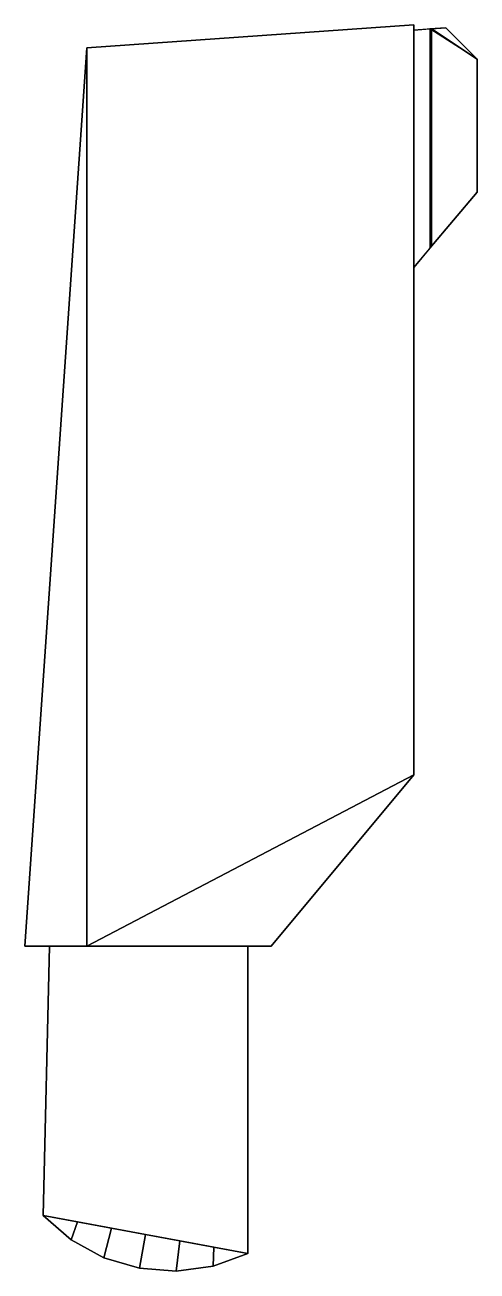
# Model space of a CAD drawing. Extents: x -24.9 to 4, y -49.8 to 30.
import ezdxf

# ---------------------------------------------------------------- set-up
doc = ezdxf.new("R2010")
doc.units = 0
doc.header["$MEASUREMENT"] = 0
doc.layers.add('AUXILIAR', color=1, linetype='CONTINUOUS')
doc.layers.add('PINO', color=3, linetype='CONTINUOUS')

msp = doc.modelspace()

# ---------------------------------------------------------------- linework, layer by layer
at = {"layer": 'AUXILIAR', "linetype": 'BYBLOCK'}
for points in [[(0, 29.958, 8.8), (-20.926, 28.494, 8.8), (-20.926, -29.011, 8.8), (0, -18.04, 8.8)], [(-20.926, 28.494, -8.8), (0, 29.958, -8.8), (0, 29.958, 8.8), (-20.926, 28.494, 8.8)], [(-20.926, 28.494, -8.8), (0, 29.958, -8.8), (0, -18.04, -8.8), (-20.926, -29.011, -8.8)], [(0, 29.958, -8.8), (0, 29.958, 8.8), (0, -18.04, 8.8), (0, -18.04, -8.8)], [(0, 29.63, 8.171), (0, 29.63, 8.8), (1.032, 29.702, 9.125), (1.124, 29.709, 8.525)], [(0, 14.435, 8.171), (1.124, 15.774, 8.525), (1.124, 29.709, 8.525), (0, 29.63, 8.171)], [(0, 29.63, -8.171), (0, 29.63, -8.8), (1.032, 29.702, -9.125), (1.124, 29.709, -8.525)], [(0, 14.435, -8.171), (1.124, 15.774, -8.525), (1.124, 29.709, -8.525), (0, 29.63, -8.171)], [(0, 14.435, 8.8), (0, 29.63, 8.8), (1.032, 29.702, 9.125), (1.032, 15.664, 9.125)], [(0, 14.435, -8.8), (0, 29.63, -8.8), (1.032, 29.702, -9.125), (1.032, 15.664, -9.125)], [(1.032, 29.702, 9.125), (2.05, 29.769, 9.125), (4.05, 27.769, 9.125)], [(1.124, 29.709, 8.525), (2.05, 29.769, 8.525), (2.05, 29.769, 9.125), (1.032, 29.702, 9.125)], [(1.032, 29.702, -9.125), (2.05, 29.769, -9.125), (4.05, 27.769, -9.125)], [(1.124, 29.709, -8.525), (2.05, 29.769, -8.525), (2.05, 29.769, -9.125), (1.032, 29.702, -9.125)], [(1.032, 15.664, 9.125), (4.05, 19.262, 9.125), (4.05, 27.769, 9.125), (1.032, 29.702, 9.125)], [(1.032, 15.664, -9.125), (4.05, 19.262, -9.125), (4.05, 27.769, -9.125), (1.032, 29.702, -9.125)], [(4.05, 27.769, 8.525), (2.05, 29.769, 8.525), (1.124, 29.709, 8.525)], [(4.05, 27.769, -8.525), (2.05, 29.769, -8.525), (1.124, 29.709, -8.525)], [(1.124, 15.774, 8.525), (4.05, 19.262, 8.525), (4.05, 27.769, 8.525), (1.124, 29.709, 8.525)], [(1.124, 15.774, -8.525), (4.05, 19.262, -8.525), (4.05, 27.769, -8.525), (1.124, 29.709, -8.525)], [(2.05, 29.769, 8.525), (4.05, 27.769, 8.525), (4.05, 27.769, 9.125), (2.05, 29.769, 9.125)], [(2.05, 29.769, -8.525), (4.05, 27.769, -8.525), (4.05, 27.769, -9.125), (2.05, 29.769, -9.125)], [(-24.9, -29.011, 7.4), (-20.926, 28.494, 7.4), (-20.926, 28.494, -7.4), (-24.9, -29.011, -7.4)], [(-24.9, -29.011, -7.4), (-20.926, -29.011, -7.4), (-20.926, 28.494, -7.4)], [(-24.9, -29.011, 7.4), (-20.926, -29.011, 7.4), (-20.926, 28.494, 7.4)], [(-20.926, -29.011, -8.8), (-20.926, -29.011, -7.4), (-20.926, 28.494, -7.4), (-20.926, 28.494, -8.8)], [(-20.926, 28.494, 7.4), (-20.926, 28.494, 8.8), (-20.926, -29.011, 8.8), (-20.926, -29.011, 7.4)], [(4.05, 19.262, 8.525), (4.05, 27.769, 8.525), (4.05, 27.769, 9.125), (4.05, 19.262, 9.125)], [(4.05, 19.262, -8.525), (4.05, 27.769, -8.525), (4.05, 27.769, -9.125), (4.05, 19.262, -9.125)], [(1.124, 15.774, 8.525), (4.05, 19.262, 8.525), (4.05, 19.262, 9.125), (1.032, 15.664, 9.125)], [(1.124, 15.774, -8.525), (4.05, 19.262, -8.525), (4.05, 19.262, -9.125), (1.032, 15.664, -9.125)], [(0, 14.435, 8.171), (1.124, 15.774, 8.525), (1.032, 15.664, 9.125), (0, 14.435, 8.8)], [(0, 14.435, -8.171), (1.124, 15.774, -8.525), (1.032, 15.664, -9.125), (0, 14.435, -8.8)], [(-20.926, -29.011, 8.8), (-9.142, -29.011, 8.8), (0, -18.04, 8.8)], [(-20.926, -29.011, -8.8), (0, -18.04, -8.8), (-9.142, -29.011, -8.8)], [(-9.142, -29.011, -8.8), (0, -18.04, -8.8), (0, -18.04, 8.8), (-9.142, -29.011, 8.8)], [(-24.9, -29.011, -7.4), (-24.9, -29.011, 7.4), (-20.926, -29.011, 7.4), (-20.926, -29.011, -7.4)], [(-20.926, -29.011, -8.8), (-20.926, -29.011, 8.8), (-9.142, -29.011, 8.8), (-9.142, -29.011, -8.8)]]:
    msp.add_3dface(points, dxfattribs=at)
at = {"layer": 'PINO', "linetype": 'BYBLOCK'}
for points in [[(-23.334, -29.011, 6.7), (-23.725, -46.245, 6.7), (-10.625, -48.666, 6.7), (-10.625, -29.011, 6.7)], [(-23.725, -46.245, -6.7), (-23.725, -46.245, 6.7), (-23.334, -29.011, 6.7), (-23.334, -29.011, -6.7)], [(-23.334, -29.011, -6.7), (-23.725, -46.245, -6.7), (-10.625, -48.666, -6.7), (-10.625, -29.011, -6.7)], [(-10.625, -29.011, -6.7), (-10.625, -48.666, -6.7), (-10.625, -48.666, 6.7), (-10.625, -29.011, 6.7)]]:
    msp.add_3dface(points, dxfattribs=at)

# ---------------------------------------------------------------- meshes
mesh = msp.add_polymesh((2, 7), dxfattribs=at)
for k, corner in enumerate([(-10.625, -48.666, 6.7), (-12.856, -49.474, 6.7), (-15.207, -49.794, 6.7), (-17.574, -49.613, 6.7), (-19.848, -48.937, 6.7), (-21.93, -47.797, 6.7), (-23.725, -46.245, 6.7), (-10.625, -48.666, -6.7), (-12.856, -49.474, -6.7), (-15.207, -49.794, -6.7), (-17.574, -49.613, -6.7), (-19.848, -48.937, -6.7), (-21.93, -47.797, -6.7), (-23.725, -46.245, -6.7)]):
    mesh.set_mesh_vertex(divmod(k, 7), corner)
mesh = msp.add_polymesh((2, 7), dxfattribs=at)
for k, corner in enumerate([(-10.625, -48.666, 6.7), (-12.808, -48.263, 6.7), (-14.992, -47.859, 6.7), (-17.175, -47.456, 6.7), (-19.358, -47.052, 6.7), (-21.542, -46.649, 6.7), (-23.725, -46.245, 6.7), (-10.625, -48.666, 6.7), (-12.856, -49.474, 6.7), (-15.207, -49.794, 6.7), (-17.574, -49.613, 6.7), (-19.848, -48.937, 6.7), (-21.93, -47.797, 6.7), (-23.725, -46.245, 6.7)]):
    mesh.set_mesh_vertex(divmod(k, 7), corner)
mesh = msp.add_polymesh((2, 7), dxfattribs=at)
for k, corner in enumerate([(-10.625, -48.666, -6.7), (-12.808, -48.263, -6.7), (-14.992, -47.859, -6.7), (-17.175, -47.456, -6.7), (-19.358, -47.052, -6.7), (-21.542, -46.649, -6.7), (-23.725, -46.245, -6.7), (-10.625, -48.666, -6.7), (-12.856, -49.474, -6.7), (-15.207, -49.794, -6.7), (-17.574, -49.613, -6.7), (-19.848, -48.937, -6.7), (-21.93, -47.797, -6.7), (-23.725, -46.245, -6.7)]):
    mesh.set_mesh_vertex(divmod(k, 7), corner)

doc.saveas('drawing.dxf')
